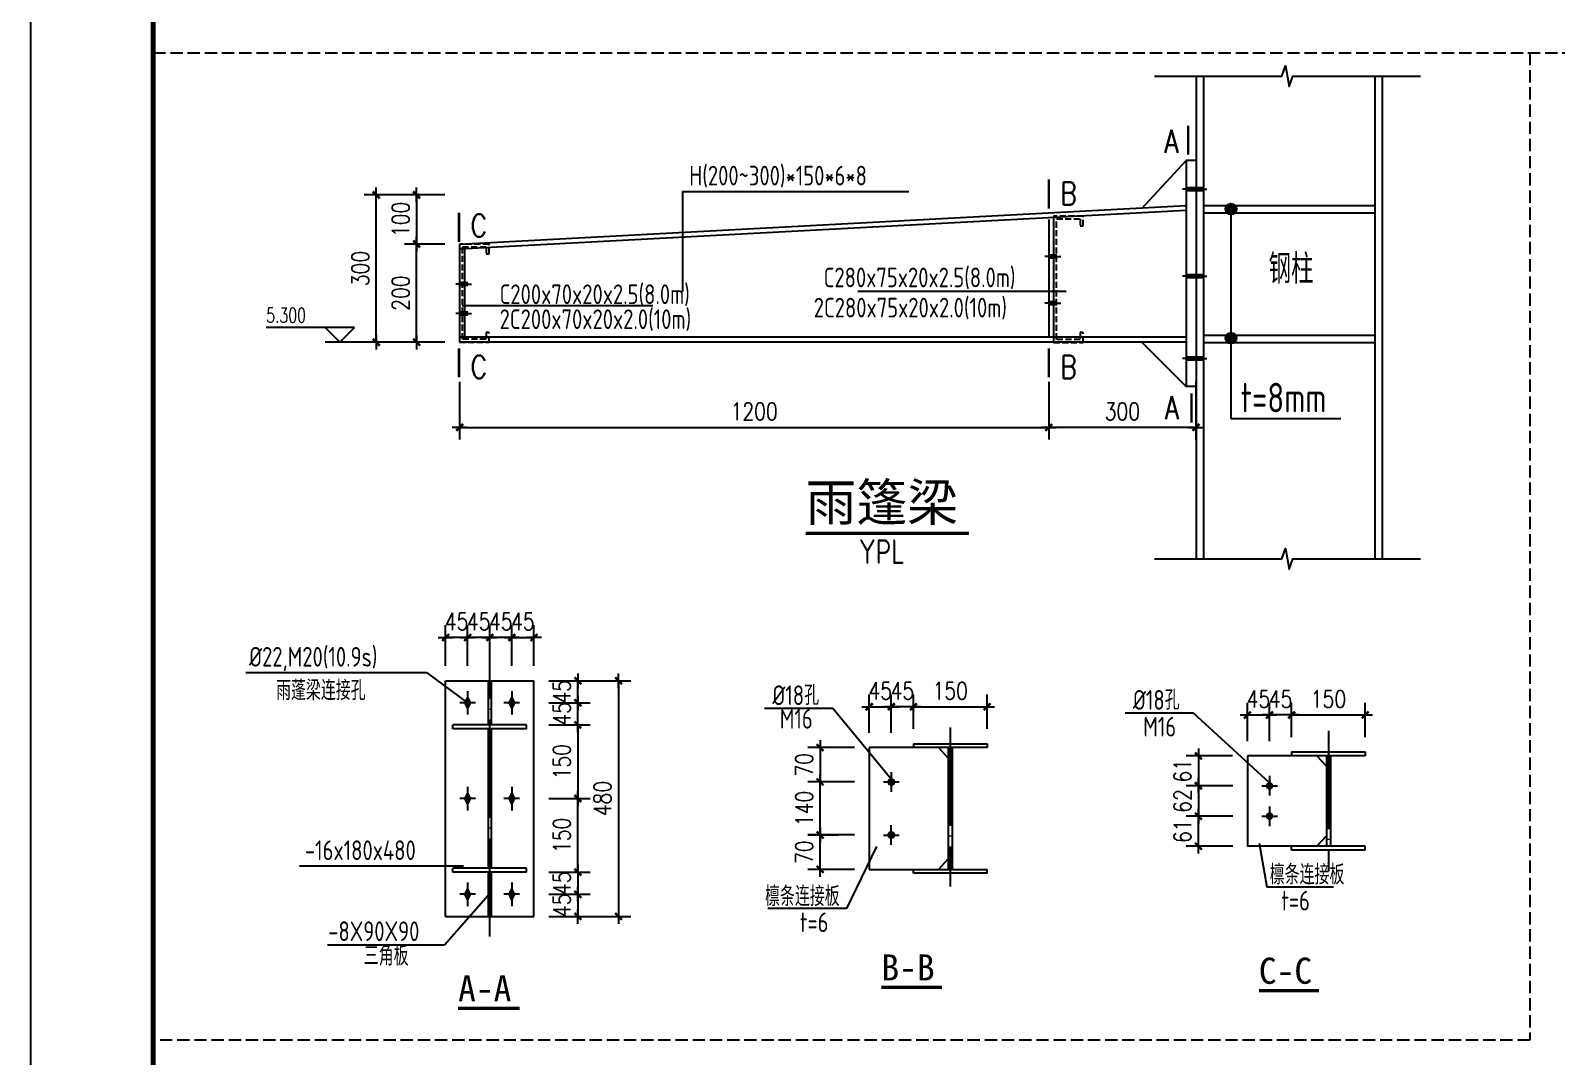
# Model space of a CAD drawing. Extents: x 69728788 to 150676229, y 15322671 to 43663798.
# Drawn here: x 75107584 to 75138666, y 20778425 to 20799322 of the extents above; entities that cross this region are included whole.
import ezdxf
from ezdxf.enums import TextEntityAlignment as Align

# ---------------------------------------------------------------- set-up
doc = ezdxf.new("R2010")
doc.units = 0
doc.header["$LTSCALE"] = 1000
doc.header["$MEASUREMENT"] = 0
doc.linetypes.add('DASH', pattern=[0.35, 0.25, -0.1])
doc.linetypes.add('DOTE', pattern=[2.42, 2, -0.2, 0.02, -0.2])
doc.layers.get('0').update_dxf_attribs({"linetype": 'CONTINUOUS'})
doc.layers.get('DEFPOINTS').update_dxf_attribs({"linetype": 'CONTINUOUS'})
for name, color, linetype in [('AXIS', 3, 'CONTINUOUS'), ('DIM_ELEV', 3, 'CONTINUOUS'), ('DIM_SYMB', 3, 'CONTINUOUS'), ('DOTE', 251, 'DOTE'), ('PUB_DIM', 3, 'CONTINUOUS'), ('PUB_TEXT', 7, 'CONTINUOUS'), ('PUB_TITLE', 4, 'CONTINUOUS'), ('文字', 7, 'CONTINUOUS'), ('板', 4, 'CONTINUOUS'), ('柱', 2, 'CONTINUOUS'), ('梁__实线', 4, 'CONTINUOUS'), ('水平钢筋', 7, 'CONTINUOUS'), ('螺栓', 15, 'CONTINUOUS')]:
    doc.layers.add(name, color=color, linetype=linetype)
doc.styles.add('-黑体', font='simhei.ttf')
doc.styles.add('_HZDX', font='atssdeng.shx', dxfattribs={"width": 0.8, "bigfont": 'atssdchn.shx'})
doc.styles.add('_TCH_DIM', font='SIMPLEX', dxfattribs={"bigfont": 'GBCBIG'})
doc.styles.add('DIM_FONT', font='SIMPLEX.shx', dxfattribs={"width": 0.8})
doc.styles.add('TSSD_Rein', font='atssdeng.shx', dxfattribs={"width": 0.7, "bigfont": 'atssdchn.shx'})
doc.dimstyles.new('DIMN0.1', dxfattribs={"dimtxt": 350, "dimasz": 1, "dimexe": 250, "dimexo": 300, "dimgap": 150, "dimtad": 1, "dimdec": 0, "dimlfac": 0.1, "dimzin": 0, "dimdsep": 46, "dimtxsty": 'DIM_FONT', "dimblk": '_DIMX', "dimcen": 0.09, "dimclrt": 7, "dimadec": 0, "dimazin": 0, "dimtfac": 1, "dimtdec": 0, "dimtix": 1, "dimtmove": 2, "dimatfit": 3, "dimldrblk": '_DIMX', "dimfxl": 1, "dimtolj": 1, "dimtzin": 0, "dimarcsym": 0})

# ---------------------------------------------------------------- blocks, each defined once
blk = doc.blocks.new('_DIMX')
blk.add_line((-150, 0), (150, 0))
at = {"const_width": 50}
blk.add_lwpolyline([(-70, -70), (70, 70)], dxfattribs=at)
blk = doc.blocks.new('*D93')
at = {"layer": 'AXIS', "color": 0, "lineweight": -2}
for p, q in [((73499289, 20823615), (73498464, 20823615)), ((73498714, 20823614), (73498714, 20822616)), ((73499289, 20822615), (73498464, 20822615))]:
    blk.add_line(p, q, dxfattribs=at)
at = {"layer": 'DEFPOINTS', "color": 0}
for p in [(73499589, 20823615), (73498714, 20822615), (73499589, 20822615)]:
    blk.add_point(p, dxfattribs=at)
at = {"layer": 'AXIS', "color": 0, "lineweight": -2}
for p, rotation in [((73498714, 20823615), 90), ((73498714, 20822615), 270)]:
    blk.add_blockref('_DIMX', p, dxfattribs=dict(at, rotation=rotation))
at = {"layer": 'AXIS', "color": 7, "insert": (73498389, 20823115), "char_height": 350, "attachment_point": 5, "rotation": 90, "style": 'DIM_FONT'}
blk.add_mtext('\\A1;100', dxfattribs=at)
blk = doc.blocks.new('*D96')
at = {"layer": 'AXIS', "color": 0, "lineweight": -2}
for p, q in [((73511589, 20819810), (73511589, 20818630)), ((73514589, 20819810), (73514589, 20818630)), ((73514588, 20818880), (73511590, 20818880))]:
    blk.add_line(p, q, dxfattribs=at)
at = {"layer": 'DEFPOINTS', "color": 0}
for p in [(73511589, 20820110), (73514589, 20820110), (73511589, 20818880)]:
    blk.add_point(p, dxfattribs=at)
at = {"layer": 'AXIS', "color": 0, "lineweight": -2, "rotation": 180}
blk.add_blockref('_DIMX', (73511589, 20818880), dxfattribs=at)
at = {"layer": 'AXIS', "color": 0, "lineweight": -2}
blk.add_blockref('_DIMX', (73514589, 20818880), dxfattribs=at)
at = {"layer": 'AXIS', "color": 7, "insert": (73513089, 20819205), "char_height": 350, "attachment_point": 5, "style": 'DIM_FONT'}
blk.add_mtext('\\A1;300', dxfattribs=at)
blk = doc.blocks.new('高强螺栓')
at = {"layer": '螺栓'}
for p, q in [((16, 0), (-16, 0)), ((0, 24), (0, -24))]:
    blk.add_line(p, q, dxfattribs=at)
blk.add_solid([(-8, 0), (0, 16), (0, -16), (8, 0)], dxfattribs=at)
blk = doc.blocks.new('*D97')
at = {"layer": 'AXIS', "color": 0, "lineweight": -2}
for p, q in [((73501405, 20813270), (73502248, 20813270)), ((73501998, 20813271), (73501998, 20813272)), ((73501998, 20812820), (73501998, 20813270)), ((73501405, 20812820), (73502248, 20812820)), ((73501998, 20812819), (73501998, 20812818))]:
    blk.add_line(p, q, dxfattribs=at)
at = {"layer": 'DEFPOINTS', "color": 0}
for p in [(73501105, 20813270), (73501998, 20813270), (73501105, 20812820)]:
    blk.add_point(p, dxfattribs=at)
at = {"layer": 'AXIS', "color": 0, "lineweight": -2}
for p, rotation in [((73501998, 20813270), 270), ((73501998, 20812820), 90)]:
    blk.add_blockref('_DIMX', p, dxfattribs=dict(at, rotation=rotation))
at = {"layer": 'AXIS', "color": 7, "insert": (73501673, 20813045), "char_height": 350, "attachment_point": 5, "rotation": 90, "style": 'DIM_FONT'}
blk.add_mtext('\\A1;45', dxfattribs=at)
blk = doc.blocks.new('*D98')
at = {"layer": 'AXIS', "color": 0, "lineweight": -2}
for p, q in [((73501405, 20812820), (73502248, 20812820)), ((73501998, 20812819), (73501998, 20811321)), ((73501405, 20811320), (73502248, 20811320))]:
    blk.add_line(p, q, dxfattribs=at)
at = {"layer": 'DEFPOINTS', "color": 0}
for p in [(73501105, 20812820), (73501105, 20811320), (73501998, 20811320)]:
    blk.add_point(p, dxfattribs=at)
at = {"layer": 'AXIS', "color": 0, "lineweight": -2}
for p, rotation in [((73501998, 20812820), 90), ((73501998, 20811320), 270)]:
    blk.add_blockref('_DIMX', p, dxfattribs=dict(at, rotation=rotation))
at = {"layer": 'AXIS', "color": 7, "insert": (73501673, 20812070), "char_height": 350, "attachment_point": 5, "rotation": 90, "style": 'DIM_FONT'}
blk.add_mtext('\\A1;150', dxfattribs=at)
blk = doc.blocks.new('*D99')
at = {"layer": 'AXIS', "color": 0, "lineweight": -2}
for p, q in [((73501405, 20809820), (73502248, 20809820)), ((73501998, 20809821), (73501998, 20809822)), ((73501998, 20809820), (73501998, 20809370)), ((73501405, 20809370), (73502248, 20809370)), ((73501998, 20809369), (73501998, 20809368))]:
    blk.add_line(p, q, dxfattribs=at)
at = {"layer": 'DEFPOINTS', "color": 0}
for p in [(73501105, 20809820), (73501105, 20809370), (73501998, 20809370)]:
    blk.add_point(p, dxfattribs=at)
at = {"layer": 'AXIS', "color": 0, "lineweight": -2}
for p, rotation in [((73501998, 20809820), 270), ((73501998, 20809370), 90)]:
    blk.add_blockref('_DIMX', p, dxfattribs=dict(at, rotation=rotation))
at = {"layer": 'AXIS', "color": 7, "insert": (73501673, 20809595), "char_height": 350, "attachment_point": 5, "rotation": 90, "style": 'DIM_FONT'}
blk.add_mtext('\\A1;45', dxfattribs=at)
blk = doc.blocks.new('*D100')
at = {"layer": 'AXIS', "color": 0, "lineweight": -2}
for p, q in [((73500205, 20814020), (73500205, 20814851)), ((73500653, 20814020), (73500653, 20814851)), ((73500204, 20814601), (73500203, 20814601)), ((73500653, 20814601), (73500205, 20814601)), ((73500654, 20814601), (73500655, 20814601))]:
    blk.add_line(p, q, dxfattribs=at)
at = {"layer": 'DEFPOINTS', "color": 0}
for p in [(73500205, 20814601), (73500205, 20813720), (73500653, 20813720)]:
    blk.add_point(p, dxfattribs=at)
at = {"layer": 'AXIS', "color": 0, "lineweight": -2}
blk.add_blockref('_DIMX', (73500205, 20814601), dxfattribs=at)
at = {"layer": 'AXIS', "color": 0, "lineweight": -2, "rotation": 180}
blk.add_blockref('_DIMX', (73500653, 20814601), dxfattribs=at)
at = {"layer": 'AXIS', "color": 7, "insert": (73500429, 20814926), "char_height": 350, "attachment_point": 5, "style": 'DIM_FONT'}
blk.add_mtext('\\A1;45', dxfattribs=at)
blk = doc.blocks.new('*D101')
at = {"layer": 'AXIS', "color": 0, "lineweight": -2}
for p, q in [((73499753, 20814020), (73499753, 20814851)), ((73500205, 20814020), (73500205, 20814851)), ((73499752, 20814601), (73499751, 20814601)), ((73500205, 20814601), (73499753, 20814601)), ((73500206, 20814601), (73500207, 20814601))]:
    blk.add_line(p, q, dxfattribs=at)
at = {"layer": 'DEFPOINTS', "color": 0}
for p in [(73499753, 20814601), (73499753, 20813720), (73500205, 20813720)]:
    blk.add_point(p, dxfattribs=at)
at = {"layer": 'AXIS', "color": 0, "lineweight": -2}
blk.add_blockref('_DIMX', (73499753, 20814601), dxfattribs=at)
at = {"layer": 'AXIS', "color": 0, "lineweight": -2, "rotation": 180}
blk.add_blockref('_DIMX', (73500205, 20814601), dxfattribs=at)
at = {"layer": 'AXIS', "color": 7, "insert": (73499979, 20814926), "char_height": 350, "attachment_point": 5, "style": 'DIM_FONT'}
blk.add_mtext('\\A1;45', dxfattribs=at)
blk = doc.blocks.new('*D102')
at = {"layer": 'AXIS', "color": 0, "lineweight": -2}
for p, q in [((73501655, 20809370), (73502248, 20809370)), ((73501998, 20809371), (73501998, 20809372)), ((73501998, 20809370), (73501998, 20808920)), ((73501405, 20808920), (73502248, 20808920)), ((73501998, 20808919), (73501998, 20808918))]:
    blk.add_line(p, q, dxfattribs=at)
at = {"layer": 'DEFPOINTS', "color": 0}
for p in [(73501355, 20809370), (73501105, 20808920), (73501998, 20808920)]:
    blk.add_point(p, dxfattribs=at)
at = {"layer": 'AXIS', "color": 0, "lineweight": -2}
for p, rotation in [((73501998, 20809370), 270), ((73501998, 20808920), 90)]:
    blk.add_blockref('_DIMX', p, dxfattribs=dict(at, rotation=rotation))
at = {"layer": 'AXIS', "color": 7, "insert": (73501673, 20809145), "char_height": 350, "attachment_point": 5, "rotation": 90, "style": 'DIM_FONT'}
blk.add_mtext('\\A1;45', dxfattribs=at)
blk = doc.blocks.new('*D103')
at = {"layer": 'AXIS', "color": 0, "lineweight": -2}
for p, q in [((73501405, 20813720), (73502248, 20813720)), ((73501998, 20813721), (73501998, 20813722)), ((73501998, 20813270), (73501998, 20813720)), ((73501655, 20813270), (73502248, 20813270)), ((73501998, 20813269), (73501998, 20813268))]:
    blk.add_line(p, q, dxfattribs=at)
at = {"layer": 'DEFPOINTS', "color": 0}
for p in [(73501105, 20813720), (73501998, 20813720), (73501355, 20813270)]:
    blk.add_point(p, dxfattribs=at)
at = {"layer": 'AXIS', "color": 0, "lineweight": -2}
for p, rotation in [((73501998, 20813720), 270), ((73501998, 20813270), 90)]:
    blk.add_blockref('_DIMX', p, dxfattribs=dict(at, rotation=rotation))
at = {"layer": 'AXIS', "color": 7, "insert": (73501673, 20813495), "char_height": 350, "attachment_point": 5, "rotation": 90, "style": 'DIM_FONT'}
blk.add_mtext('\\A1;45', dxfattribs=at)
blk = doc.blocks.new('*D104')
at = {"layer": 'AXIS', "color": 0, "lineweight": -2}
for p, q in [((73499305, 20814020), (73499305, 20814851)), ((73499753, 20814020), (73499753, 20814851)), ((73499304, 20814601), (73499303, 20814601)), ((73499753, 20814601), (73499305, 20814601)), ((73499754, 20814601), (73499755, 20814601))]:
    blk.add_line(p, q, dxfattribs=at)
at = {"layer": 'DEFPOINTS', "color": 0}
for p in [(73499305, 20814601), (73499305, 20813720), (73499753, 20813720)]:
    blk.add_point(p, dxfattribs=at)
at = {"layer": 'AXIS', "color": 0, "lineweight": -2}
blk.add_blockref('_DIMX', (73499305, 20814601), dxfattribs=at)
at = {"layer": 'AXIS', "color": 0, "lineweight": -2, "rotation": 180}
blk.add_blockref('_DIMX', (73499753, 20814601), dxfattribs=at)
at = {"layer": 'AXIS', "color": 7, "insert": (73499529, 20814926), "char_height": 350, "attachment_point": 5, "style": 'DIM_FONT'}
blk.add_mtext('\\A1;45', dxfattribs=at)
blk = doc.blocks.new('*D105')
at = {"layer": 'AXIS', "color": 0, "lineweight": -2}
for p, q in [((73500653, 20814020), (73500653, 20814851)), ((73501105, 20814020), (73501105, 20814851)), ((73500652, 20814601), (73500651, 20814601)), ((73500653, 20814601), (73501105, 20814601)), ((73501106, 20814601), (73501107, 20814601))]:
    blk.add_line(p, q, dxfattribs=at)
at = {"layer": 'DEFPOINTS', "color": 0}
for p in [(73501105, 20814601), (73500653, 20813720), (73501105, 20813720)]:
    blk.add_point(p, dxfattribs=at)
at = {"layer": 'AXIS', "color": 0, "lineweight": -2}
blk.add_blockref('_DIMX', (73500653, 20814601), dxfattribs=at)
at = {"layer": 'AXIS', "color": 0, "lineweight": -2, "rotation": 180}
blk.add_blockref('_DIMX', (73501105, 20814601), dxfattribs=at)
at = {"layer": 'AXIS', "color": 7, "insert": (73500879, 20814926), "char_height": 350, "attachment_point": 5, "style": 'DIM_FONT'}
blk.add_mtext('\\A1;45', dxfattribs=at)
blk = doc.blocks.new('*D106')
at = {"layer": 'AXIS', "color": 0, "lineweight": -2}
for p, q in [((73501551, 20813720), (73503076, 20813720)), ((73502826, 20813719), (73502826, 20808921)), ((73501551, 20808920), (73503076, 20808920))]:
    blk.add_line(p, q, dxfattribs=at)
at = {"layer": 'DEFPOINTS', "color": 0}
for p in [(73501251, 20813720), (73501251, 20808920), (73502826, 20808920)]:
    blk.add_point(p, dxfattribs=at)
at = {"layer": 'AXIS', "color": 0, "lineweight": -2}
for p, rotation in [((73502826, 20813720), 90), ((73502826, 20808920), 270)]:
    blk.add_blockref('_DIMX', p, dxfattribs=dict(at, rotation=rotation))
at = {"layer": 'AXIS', "color": 7, "insert": (73502501, 20811320), "char_height": 350, "attachment_point": 5, "rotation": 90, "style": 'DIM_FONT'}
blk.add_mtext('\\A1;480', dxfattribs=at)
blk = doc.blocks.new('*D107')
at = {"layer": 'AXIS', "color": 0, "lineweight": -2}
for p, q in [((73501405, 20811320), (73502248, 20811320)), ((73501998, 20809821), (73501998, 20811319)), ((73501405, 20809820), (73502248, 20809820))]:
    blk.add_line(p, q, dxfattribs=at)
at = {"layer": 'DEFPOINTS', "color": 0}
for p in [(73501105, 20811320), (73501998, 20811320), (73501105, 20809820)]:
    blk.add_point(p, dxfattribs=at)
at = {"layer": 'AXIS', "color": 0, "lineweight": -2}
for p, rotation in [((73501998, 20811320), 90), ((73501998, 20809820), 270)]:
    blk.add_blockref('_DIMX', p, dxfattribs=dict(at, rotation=rotation))
at = {"layer": 'AXIS', "color": 7, "insert": (73501673, 20810570), "char_height": 350, "attachment_point": 5, "rotation": 90, "style": 'DIM_FONT'}
blk.add_mtext('\\A1;150', dxfattribs=at)
blk = doc.blocks.new('孔')
at = {"layer": '螺栓'}
h = blk.add_hatch(color=256, dxfattribs=at)
h.paths.add_polyline_path([(0, -6, 0.414214), (6, 0), (0, 0)])
h.paths.add_polyline_path([(0, 0), (-6, 0, 0.414214), (0, -6)])
h.paths.add_polyline_path([(0, 0), (0, 6, 0.414214), (-6, 0)])
h.paths.add_polyline_path([(0, 0), (6, 0, 0.414214), (0, 6)])
for p, q in [((16, 0), (-16, 0)), ((0, 20), (0, -20))]:
    blk.add_line(p, q, dxfattribs=at)
blk.add_circle((0, 0), 6, dxfattribs=at)
blk = doc.blocks.new('*D109')
at = {"layer": 'AXIS', "color": 0, "lineweight": -2}
for p, q in [((73516087, 20812490), (73516087, 20813272)), ((73516537, 20812570), (73516537, 20813272)), ((73516086, 20813022), (73516085, 20813022)), ((73516537, 20813022), (73516087, 20813022)), ((73516538, 20813022), (73516539, 20813022))]:
    blk.add_line(p, q, dxfattribs=at)
at = {"layer": 'DEFPOINTS', "color": 0}
for p in [(73516087, 20813022), (73516087, 20812190), (73516537, 20812270)]:
    blk.add_point(p, dxfattribs=at)
at = {"layer": 'AXIS', "color": 0, "lineweight": -2}
blk.add_blockref('_DIMX', (73516087, 20813022), dxfattribs=at)
at = {"layer": 'AXIS', "color": 0, "lineweight": -2, "rotation": 180}
blk.add_blockref('_DIMX', (73516537, 20813022), dxfattribs=at)
at = {"layer": 'AXIS', "color": 7, "insert": (73516312, 20813347), "char_height": 350, "attachment_point": 5, "style": 'DIM_FONT'}
blk.add_mtext('\\A1;45', dxfattribs=at)
blk = doc.blocks.new('*D110')
at = {"layer": 'AXIS', "color": 0, "lineweight": -2}
for p, q in [((73515335, 20812190), (73514388, 20812190)), ((73514638, 20812191), (73514638, 20812192)), ((73514638, 20812190), (73514638, 20811580)), ((73515337, 20811580), (73514388, 20811580)), ((73514638, 20811579), (73514638, 20811578))]:
    blk.add_line(p, q, dxfattribs=at)
at = {"layer": 'DEFPOINTS', "color": 0}
for p in [(73515635, 20812190), (73514638, 20811580), (73515637, 20811580)]:
    blk.add_point(p, dxfattribs=at)
at = {"layer": 'AXIS', "color": 0, "lineweight": -2}
for p, rotation in [((73514638, 20812190), 270), ((73514638, 20811580), 90)]:
    blk.add_blockref('_DIMX', p, dxfattribs=dict(at, rotation=rotation))
at = {"layer": 'AXIS', "color": 7, "insert": (73514313, 20811885), "char_height": 350, "attachment_point": 5, "rotation": 90, "style": 'DIM_FONT'}
blk.add_mtext('\\A1;61', dxfattribs=at)
blk = doc.blocks.new('*D111')
at = {"layer": 'AXIS', "color": 0, "lineweight": -2}
for p, q in [((73515337, 20811580), (73514388, 20811580)), ((73514638, 20811581), (73514638, 20811582)), ((73514638, 20811580), (73514638, 20810960)), ((73515337, 20810960), (73514388, 20810960)), ((73514638, 20810959), (73514638, 20810958))]:
    blk.add_line(p, q, dxfattribs=at)
at = {"layer": 'DEFPOINTS', "color": 0}
for p in [(73515637, 20811580), (73514638, 20810960), (73515637, 20810960)]:
    blk.add_point(p, dxfattribs=at)
at = {"layer": 'AXIS', "color": 0, "lineweight": -2}
for p, rotation in [((73514638, 20811580), 270), ((73514638, 20810960), 90)]:
    blk.add_blockref('_DIMX', p, dxfattribs=dict(at, rotation=rotation))
at = {"layer": 'AXIS', "color": 7, "insert": (73514313, 20811270), "char_height": 350, "attachment_point": 5, "rotation": 90, "style": 'DIM_FONT'}
blk.add_mtext('\\A1;62', dxfattribs=at)
blk = doc.blocks.new('*D112')
at = {"layer": 'AXIS', "color": 0, "lineweight": -2}
for p, q in [((73515337, 20810960), (73514388, 20810960)), ((73514638, 20810961), (73514638, 20810962)), ((73514638, 20810350), (73514638, 20810960)), ((73515337, 20810350), (73514388, 20810350)), ((73514638, 20810349), (73514638, 20810348))]:
    blk.add_line(p, q, dxfattribs=at)
at = {"layer": 'DEFPOINTS', "color": 0}
for p in [(73514638, 20810960), (73515637, 20810960), (73515637, 20810350)]:
    blk.add_point(p, dxfattribs=at)
at = {"layer": 'AXIS', "color": 0, "lineweight": -2}
for p, rotation in [((73514638, 20810960), 270), ((73514638, 20810350), 90)]:
    blk.add_blockref('_DIMX', p, dxfattribs=dict(at, rotation=rotation))
at = {"layer": 'AXIS', "color": 7, "insert": (73514313, 20810655), "char_height": 350, "attachment_point": 5, "rotation": 90, "style": 'DIM_FONT'}
blk.add_mtext('\\A1;61', dxfattribs=at)
blk = doc.blocks.new('*D113')
at = {"layer": 'AXIS', "color": 0, "lineweight": -2}
for p, q in [((73515637, 20812490), (73515637, 20813272)), ((73516087, 20812490), (73516087, 20813272)), ((73515636, 20813022), (73515635, 20813022)), ((73515637, 20813022), (73516087, 20813022)), ((73516088, 20813022), (73516089, 20813022))]:
    blk.add_line(p, q, dxfattribs=at)
at = {"layer": 'DEFPOINTS', "color": 0}
for p in [(73516087, 20813022), (73515637, 20812190), (73516087, 20812190)]:
    blk.add_point(p, dxfattribs=at)
at = {"layer": 'AXIS', "color": 0, "lineweight": -2}
blk.add_blockref('_DIMX', (73515637, 20813022), dxfattribs=at)
at = {"layer": 'AXIS', "color": 0, "lineweight": -2, "rotation": 180}
blk.add_blockref('_DIMX', (73516087, 20813022), dxfattribs=at)
at = {"layer": 'AXIS', "color": 7, "insert": (73515862, 20813347), "char_height": 350, "attachment_point": 5, "style": 'DIM_FONT'}
blk.add_mtext('\\A1;45', dxfattribs=at)
blk = doc.blocks.new('*D115')
at = {"layer": 'AXIS', "color": 0, "lineweight": -2}
for p, q in [((73508383, 20812658), (73508383, 20813440)), ((73508833, 20812738), (73508833, 20813440)), ((73508382, 20813190), (73508381, 20813190)), ((73508833, 20813190), (73508383, 20813190)), ((73508834, 20813190), (73508835, 20813190))]:
    blk.add_line(p, q, dxfattribs=at)
at = {"layer": 'DEFPOINTS', "color": 0}
for p in [(73508383, 20813190), (73508383, 20812358), (73508833, 20812438)]:
    blk.add_point(p, dxfattribs=at)
at = {"layer": 'AXIS', "color": 0, "lineweight": -2}
blk.add_blockref('_DIMX', (73508383, 20813190), dxfattribs=at)
at = {"layer": 'AXIS', "color": 0, "lineweight": -2, "rotation": 180}
blk.add_blockref('_DIMX', (73508833, 20813190), dxfattribs=at)
at = {"layer": 'AXIS', "color": 7, "insert": (73508608, 20813515), "char_height": 350, "attachment_point": 5, "style": 'DIM_FONT'}
blk.add_mtext('\\A1;45', dxfattribs=at)
blk = doc.blocks.new('*D116')
at = {"layer": 'AXIS', "color": 0, "lineweight": -2}
for p, q in [((73507631, 20812358), (73506683, 20812358)), ((73506933, 20812359), (73506933, 20812360)), ((73506933, 20812358), (73506933, 20811658)), ((73507633, 20811658), (73506683, 20811658)), ((73506933, 20811657), (73506933, 20811656))]:
    blk.add_line(p, q, dxfattribs=at)
at = {"layer": 'DEFPOINTS', "color": 0}
for p in [(73507931, 20812358), (73506933, 20811658), (73507933, 20811658)]:
    blk.add_point(p, dxfattribs=at)
at = {"layer": 'AXIS', "color": 0, "lineweight": -2}
for p, rotation in [((73506933, 20812358), 270), ((73506933, 20811658), 90)]:
    blk.add_blockref('_DIMX', p, dxfattribs=dict(at, rotation=rotation))
at = {"layer": 'AXIS', "color": 7, "insert": (73506608, 20812008), "char_height": 350, "attachment_point": 5, "rotation": 90, "style": 'DIM_FONT'}
blk.add_mtext('\\A1;70', dxfattribs=at)
blk = doc.blocks.new('*D117')
at = {"layer": 'AXIS', "color": 0, "lineweight": -2}
for p, q in [((73507933, 20812658), (73507933, 20813440)), ((73508383, 20812658), (73508383, 20813440)), ((73507932, 20813190), (73507931, 20813190)), ((73507933, 20813190), (73508383, 20813190)), ((73508384, 20813190), (73508385, 20813190))]:
    blk.add_line(p, q, dxfattribs=at)
at = {"layer": 'DEFPOINTS', "color": 0}
for p in [(73508383, 20813190), (73507933, 20812358), (73508383, 20812358)]:
    blk.add_point(p, dxfattribs=at)
at = {"layer": 'AXIS', "color": 0, "lineweight": -2}
blk.add_blockref('_DIMX', (73507933, 20813190), dxfattribs=at)
at = {"layer": 'AXIS', "color": 0, "lineweight": -2, "rotation": 180}
blk.add_blockref('_DIMX', (73508383, 20813190), dxfattribs=at)
at = {"layer": 'AXIS', "color": 7, "insert": (73508158, 20813515), "char_height": 350, "attachment_point": 5, "style": 'DIM_FONT'}
blk.add_mtext('\\A1;45', dxfattribs=at)
blk = doc.blocks.new('*D118')
at = {"layer": 'AXIS', "color": 0, "lineweight": -2}
for p, q in [((73507633, 20810578), (73506683, 20810578)), ((73506933, 20810579), (73506933, 20810580)), ((73506933, 20809878), (73506933, 20810578)), ((73507631, 20809878), (73506683, 20809878)), ((73506933, 20809877), (73506933, 20809876))]:
    blk.add_line(p, q, dxfattribs=at)
at = {"layer": 'DEFPOINTS', "color": 0}
for p in [(73506933, 20810578), (73507933, 20810578), (73507931, 20809878)]:
    blk.add_point(p, dxfattribs=at)
at = {"layer": 'AXIS', "color": 0, "lineweight": -2}
for p, rotation in [((73506933, 20810578), 270), ((73506933, 20809878), 90)]:
    blk.add_blockref('_DIMX', p, dxfattribs=dict(at, rotation=rotation))
at = {"layer": 'AXIS', "color": 7, "insert": (73506608, 20810228), "char_height": 350, "attachment_point": 5, "rotation": 90, "style": 'DIM_FONT'}
blk.add_mtext('\\A1;70', dxfattribs=at)
blk = doc.blocks.new('YP')
h = blk.add_hatch(color=256)
edge = h.paths.add_edge_path()
edge.add_arc((73515302, 20823327.4), 111.2, 0, 360)
h = blk.add_hatch(color=256)
edge = h.paths.add_edge_path()
edge.add_arc((73515302, 20820696.7), 111.2, 0, 360)
for p, q in [((73514589.2, 20826018.2), (73514589.2, 20816201.9)), ((73514739.2, 20826018.2), (73514739.2, 20816201.9)), ((73518232, 20826018.2), (73518232, 20816201.9)), ((73518382, 20826018.2), (73518382, 20816201.9)), ((73513489.2, 20823341.6), (73514389.2, 20824314.9)), ((73514389.2, 20824314.9), (73514389.2, 20819714.9)), ((73514589.2, 20824314.9), (73514389.2, 20824314.9)), ((73499589.2, 20822614.9), (73514389.2, 20823401.6)), ((73514739.2, 20823401.6), (73518232, 20823401.6)), ((73515302, 20823401.6), (73515302, 20819062.1)), ((73499589.2, 20822514.7), (73514389.2, 20823301.4)), ((73511589.2, 20823114.7), (73511589.2, 20820714.9)), ((73511689.2, 20823121.4), (73511689.2, 20820714.9)), ((73514739.2, 20823251.3), (73518232, 20823251.3)), ((73499589.2, 20822614.9), (73499589.2, 20820614.9)), ((73499689.2, 20822521.4), (73499689.2, 20820714.9)), ((73507702.5, 20821651.2), (73511945.8, 20821651.2)), ((73499639.9, 20821361.7), (73503525.3, 20821361.7)), ((73514389.2, 20820714.9), (73499589.2, 20820714.9)), ((73514389.2, 20820614.9), (73499589.2, 20820614.9)), ((73513489.2, 20820614.9), (73514389.2, 20819714.9)), ((73514739.2, 20820759.5), (73518232, 20820759.5)), ((73514739.2, 20820609.3), (73518232, 20820609.3)), ((73514589.2, 20819714.9), (73514389.2, 20819714.9)), ((73515302, 20819062.1), (73517537.7, 20819062.1)), ((73507192.1, 20813151.9), (73505800.6, 20813151.9)), ((73508382.6, 20811717.6), (73507192.1, 20813151.9)), ((73514535.9, 20813057.1), (73513144.4, 20813057.1)), ((73516087, 20811640.2), (73514535.9, 20813057.1))]:
    blk.add_line(p, q)
at = {"lineweight": -3}
for p, q in [((73514398.2, 20823733.7), (73514312.7, 20823733.7)), ((73514726.6, 20823733.7), (73514812.1, 20823733.7)), ((73511595.7, 20822359.4), (73511510.2, 20822359.4)), ((73511749, 20822359.4), (73511834.5, 20822359.4)), ((73499595.7, 20821799.7), (73499510.2, 20821799.7)), ((73499749, 20821799.7), (73499834.5, 20821799.7)), ((73514398.2, 20821960.3), (73514312.7, 20821960.3)), ((73514726.6, 20821960.3), (73514812.1, 20821960.3)), ((73499595.7, 20821199.4), (73499510.2, 20821199.4)), ((73499749, 20821199.4), (73499834.5, 20821199.4)), ((73511595.7, 20821410.9), (73511510.2, 20821410.9)), ((73511749, 20821410.9), (73511834.5, 20821410.9)), ((73514398.2, 20820281.9), (73514312.7, 20820281.9)), ((73514726.6, 20820281.9), (73514812.1, 20820281.9))]:
    blk.add_line(p, q, dxfattribs=at)
at = {"linetype": 'DASH', "ltscale": 0.5}
for p, q in [((73512289.2, 20823185.1), (73511689.2, 20823185.1)), ((73511689.2, 20823185.1), (73511689.2, 20820612.1)), ((73511749.2, 20820672.1), (73511749.2, 20823125.1)), ((73511749.2, 20823125.1), (73512229.2, 20823125.1)), ((73512229.2, 20823125.1), (73512229.2, 20822985.1)), ((73512289.2, 20822985.1), (73512289.2, 20823185.1)), ((73512229.2, 20822985.1), (73512289.2, 20822985.1)), ((73500189.2, 20822614.9), (73499589.2, 20822614.9)), ((73499589.2, 20822614.9), (73499589.2, 20820614.9)), ((73499649.2, 20820674.9), (73499649.2, 20822554.9)), ((73499649.2, 20822554.9), (73500129.2, 20822554.9)), ((73500129.2, 20822554.9), (73500129.2, 20822414.9)), ((73500189.2, 20822414.9), (73500189.2, 20822614.9)), ((73500129.2, 20822414.9), (73500189.2, 20822414.9)), ((73499589.2, 20820614.9), (73500189.2, 20820614.9)), ((73500129.2, 20820674.9), (73499649.2, 20820674.9)), ((73500189.2, 20820814.9), (73500129.2, 20820814.9)), ((73500129.2, 20820814.9), (73500129.2, 20820674.9)), ((73500189.2, 20820614.9), (73500189.2, 20820814.9)), ((73511689.2, 20820612.1), (73512289.2, 20820612.1)), ((73512229.2, 20820672.1), (73511749.2, 20820672.1)), ((73512289.2, 20820812.1), (73512229.2, 20820812.1)), ((73512229.2, 20820812.1), (73512229.2, 20820672.1)), ((73512289.2, 20820612.1), (73512289.2, 20820812.1))]:
    blk.add_line(p, q, dxfattribs=at)
at = {"lineweight": -3, "const_width": 100}
for points in [[(73514736.6, 20823733.7), (73514388.2, 20823733.7)], [(73511759, 20822359.4), (73511585.7, 20822359.4)], [(73499759, 20821799.7), (73499585.7, 20821799.7)], [(73514736.6, 20821960.3), (73514388.2, 20821960.3)], [(73499759, 20821199.4), (73499585.7, 20821199.4)], [(73511759, 20821410.9), (73511585.7, 20821410.9)], [(73514736.6, 20820281.9), (73514388.2, 20820281.9)]]:
    blk.add_lwpolyline(points, dxfattribs=at)
for centre in [(73515302, 20823327.4), (73515302, 20820696.7)]:
    blk.add_circle(centre, 111.2)
at = {"layer": 'AXIS'}
for q in [(73504130.4, 20821646.4, 200), (73508737.5, 20823682, 200)]:
    blk.add_line((73504130.4, 20823682, 200), q, dxfattribs=at)
at = {"layer": 'DIM_ELEV'}
for p, q in [((73497450, 20820914.9), (73495650, 20820914.9)), ((73497150, 20820614.9), (73496850, 20820914.9)), ((73497150, 20820614.9), (73497450, 20820914.9)), ((73497642.4, 20820614.9), (73496854, 20820614.9))]:
    blk.add_line(p, q, dxfattribs=at)
at = {"layer": 'DIM_SYMB'}
for points in [[(73513741.2, 20826034.3), (73516338.2, 20826034.3), (73516414.7, 20826244.3), (73516488.7, 20825824.3), (73516563.2, 20826034.3), (73519160.3, 20826034.3)], [(73513741.2, 20816201.9), (73516338.2, 20816201.9), (73516414.7, 20816411.9), (73516488.7, 20815991.9), (73516563.2, 20816201.9), (73519160.3, 20816201.9)]]:
    blk.add_lwpolyline(points, dxfattribs=at)
at = {"layer": 'DIM_SYMB', "const_width": 70}
for points in [[(73506635.6, 20816720.7), (73509966.4, 20816720.7)], [(73508181.4, 20807474.4), (73509417.2, 20807474.4)], [(73515869.1, 20807407.3), (73517093, 20807407.3)], [(73499559.5, 20807046.7), (73500813, 20807046.7)]]:
    blk.add_lwpolyline(points, dxfattribs=at)
at = {"layer": 'DOTE'}
for p, q in [((73500204.7, 20808509.1), (73500204.7, 20814567)), ((73509582.6, 20812765.4), (73509582.6, 20809526.6)), ((73517287, 20812699.6), (73517287, 20809842.2))]:
    blk.add_line(p, q, dxfattribs=at)
at = {"layer": 'PUB_DIM', "const_width": 50}
for points in [[(73514429.3, 20825028.7), (73514429.3, 20824435.3)], [(73511590.2, 20823929), (73511590.2, 20823335.7)], [(73499577.4, 20823252), (73499577.4, 20822658.7)], [(73499577.4, 20820490.3), (73499577.4, 20819896.9)], [(73511590.2, 20820490.3), (73511590.2, 20819896.9)], [(73514497.5, 20819572.4), (73514497.5, 20818979.1)]]:
    blk.add_lwpolyline(points, dxfattribs=at)
at = {"layer": '文字'}
for p, q in [((73508081.8, 20810341.9), (73507469.7, 20809080.1)), ((73515874.9, 20810409.2), (73516028.6, 20809520.6)), ((73516028.6, 20809520.6), (73517387.1, 20809520.6)), ((73507469.7, 20809080.1), (73505866.8, 20809080.1))]:
    blk.add_line(p, q, dxfattribs=at)
at = {"layer": '板', "lineweight": -3, "ltscale": 1.5}
for p, q in [((73510332.6, 20812357.6), (73507932.6, 20812357.6)), ((73507932.6, 20812357.6), (73507932.6, 20809877.7)), ((73508832.6, 20812437.7), (73510332.6, 20812437.7)), ((73508832.6, 20812437.7), (73508832.6, 20812357.6)), ((73509342.6, 20812357.6), (73509542.6, 20812145.6)), ((73509542.6, 20812357.6), (73509542.6, 20809877.7)), ((73509622.6, 20812357.6), (73509622.6, 20809877.7)), ((73510332.6, 20812437.7), (73510332.6, 20812357.6)), ((73518037, 20812190.2), (73515637, 20812190.2)), ((73515637, 20812190.2), (73515637, 20810350.3)), ((73516537, 20812270.3), (73518037, 20812270.3)), ((73516537, 20812270.3), (73516537, 20812190.2)), ((73517047, 20812190.2), (73517247, 20811978.2)), ((73517247, 20812190.2), (73517247, 20810350.3)), ((73517327, 20812190.2), (73517327, 20810350.3)), ((73518037, 20812270.3), (73518037, 20812190.2)), ((73518037, 20810350.3), (73515637, 20810350.3)), ((73516537, 20810270.3), (73516537, 20810350.3)), ((73517047, 20810350.3), (73517247, 20810562.3)), ((73518037, 20810270.3), (73518037, 20810350.3)), ((73509342.6, 20809877.7), (73509542.6, 20810089.7)), ((73518037, 20810270.3), (73516537, 20810270.3)), ((73507932.6, 20809877.7), (73510332.6, 20809877.7)), ((73508832.6, 20809797.7), (73508832.6, 20809877.7)), ((73510332.6, 20809797.7), (73508832.6, 20809797.7)), ((73510332.6, 20809797.7), (73510332.6, 20809877.7))]:
    blk.add_line(p, q, dxfattribs=at)
at = {"layer": '梁__实线'}
for p, q in [((73499304.7, 20808919.6), (73499304.7, 20813719.6)), ((73499304.7, 20813719.6), (73501104.7, 20813719.6)), ((73500172.9, 20813719.6), (73500172.9, 20812819.6)), ((73500232.9, 20813719.6), (73500232.9, 20812819.6)), ((73501104.7, 20808919.6), (73501104.7, 20813719.6)), ((73500954.7, 20812819.6), (73499454.7, 20812819.6)), ((73499454.7, 20812739.6), (73499454.7, 20812819.6)), ((73500954.7, 20812739.6), (73500954.7, 20812819.6)), ((73500954.7, 20812739.6), (73499454.7, 20812739.6)), ((73500172.9, 20812739.6), (73500172.9, 20809899.6)), ((73500232.9, 20812739.6), (73500232.9, 20809899.6)), ((73500954.7, 20809899.6), (73499454.7, 20809899.6)), ((73499454.7, 20809819.6), (73499454.7, 20809899.6)), ((73500954.7, 20809819.6), (73499454.7, 20809819.6)), ((73500172.9, 20809819.6), (73500172.9, 20808919.6)), ((73500232.9, 20809819.6), (73500232.9, 20808919.6)), ((73500954.7, 20809819.6), (73500954.7, 20809899.6)), ((73499304.7, 20808919.6), (73501104.7, 20808919.6))]:
    blk.add_line(p, q, dxfattribs=at)
at = {"layer": '水平钢筋'}
for p, q in [((73495238.7, 20813889.8), (73498913.2, 20813889.8)), ((73498913.2, 20813889.8), (73499752.9, 20813269.6)), ((73496330.9, 20809949.7), (73499671.7, 20809949.7)), ((73500172.9, 20809344.6), (73499281, 20808330.7)), ((73499281, 20808330.7), (73496901.1, 20808330.7))]:
    blk.add_line(p, q, dxfattribs=at)
at = {"layer": '柱', "lineweight": -3, "ltscale": 1.5, "xscale": 10, "yscale": 10, "zscale": 10}
for p in [(73499752.9, 20813269.6), (73500652.9, 20813269.6), (73499752.9, 20811319.6), (73500652.9, 20811319.6), (73499752.9, 20809369.6), (73500652.9, 20809369.6)]:
    blk.add_blockref('高强螺栓', p, dxfattribs=at)
at = {"layer": '螺栓', "lineweight": -3, "xscale": -10, "yscale": 10, "zscale": 10}
for p in [(73508382.6, 20811657.6), (73516087, 20811580.2), (73516087, 20810960.3)]:
    blk.add_blockref('孔', p, dxfattribs=at)
at = {"layer": '螺栓', "lineweight": -3, "xscale": 10, "yscale": 10, "zscale": 10, "rotation": 180}
blk.add_blockref('孔', (73508382.6, 20810577.8), dxfattribs=at)
at = {"layer": 'AXIS', "linetype": 'ByBlock', "style": 'TSSD_Rein', "width": 0.8}
for s, p in [('H(200~300)*150*6*8', (73504268.5, 20823808.4, 702)), ('C280x75x20x2.5(8.0m)', (73507004.4, 20821734.4, 702)), ('C200x70x20x2.5(8.0m)', (73500404.4, 20821392.2, 702)), ('2C280x75x20x2.0(10m)', (73506802.4, 20821119.8, 702)), ('2C200x70x20x2.0(10m)', (73500404.4, 20820883.8, 702)), ('%%C22,M20(10.9s)', (73495302.4, 20814007.7)), ('雨蓬梁连接孔', (73495851.6, 20813323.4)), ('%%C18孔', (73505959.7, 20813224.4)), ('%%C18孔', (73513303.6, 20813129.5)), ('M16', (73506111.2, 20812745)), ('M16', (73513514.1, 20812584.4)), ('-16x180x480', (73496438.6, 20810067.6)), ('檩条连接板', (73516091.7, 20809570.1)), ('檩条连接板', (73505811.7, 20809129.6)), ('t=6', (73516326.3, 20809041.2)), ('-8X90X90', (73496913.7, 20808418)), ('t=6', (73506519.7, 20808600.7)), ('三角板', (73497638, 20807917.4))]:
    blk.add_text(s, height=400, dxfattribs=at).set_placement(p)
at = {"layer": 'PUB_DIM', "style": 'DIM_FONT', "width": 0.8}
for s, p in [('A', (73514087.8, 20824708.2)), ('B', (73511993.2, 20823643.6)), ('C', (73499980.4, 20822991.2)), ('C', (73499980.4, 20820111.5)), ('B', (73511993.2, 20820111.5)), ('A', (73514100.3, 20819282.6))]:
    blk.add_text(s, height=466.6, dxfattribs=at).set_placement(p, align=Align.MIDDLE)
at = {"layer": 'PUB_TEXT'}
for s, height, style, width, p in [('钢柱', 600, 'TSSD_Rein', 0.8, (73516068.6, 20821807.5, 702)), ('5.300', 297.5, '_TCH_DIM', 0.705882, (73495650, 20821014.9)), ('t=8mm', 600, 'TSSD_Rein', 0.8, (73515497.2, 20819186.8, 702)), ('YPL', 500, '_HZDX', 0.8, (73507723.6, 20816100.3))]:
    blk.add_text(s, height=height, dxfattribs=dict(at, style=style, width=width)).set_placement(p)
at = {"layer": 'PUB_TEXT', "style": '-黑体'}
for s, height, p in [('雨篷梁', 759.49, (73506635.6, 20816974.6)), ('B-B', 531.65, (73508181.4, 20807614.4)), ('C-C', 531.65, (73515869.1, 20807547.3)), ('A-A', 531.65, (73499559.5, 20807186.7))]:
    blk.add_text(s, height=height, dxfattribs=at).set_placement(p)
at = {"layer": 'AXIS'}
for base, p1, p2 in [((73497892.4, 20823614.9), (73499092.1, 20820614.9), (73499092.1, 20823614.9)), ((73498714.4, 20822614.9), (73499589.2, 20820614.9), (73499589.2, 20822614.9))]:
    blk.add_linear_dim(base=base, p1=p1, p2=p2, angle=90, dimstyle='DIMN0.1', dxfattribs=at).render()
for base, p1, p2, angle, picture, middle in [((73498714.4, 20822614.9), (73499589.2, 20823614.9), (73499589.2, 20822614.9), 270, '*D93', (73498389.4, 20823114.9)), ((73511589.2, 20818880.3), (73514589.2, 20820110), (73511589.2, 20820110), 180, '*D96', (73513089.2, 20819205.3)), ((73501997.5, 20813719.6), (73501354.7, 20813269.6), (73501104.7, 20813719.6), 90, '*D103', (73501672.5, 20813494.6)), ((73502825.6, 20808919.6), (73501251.4, 20813719.6), (73501251.4, 20808919.6), 90, '*D106', (73502500.6, 20811319.6)), ((73508382.6, 20813189.9), (73508832.6, 20812437.7), (73508382.6, 20812357.6), 180, '*D115', (73508607.6, 20813514.9)), ((73501997.5, 20813269.6), (73501104.7, 20812819.6), (73501104.7, 20813269.6), 90, '*D97', (73501672.5, 20813044.6)), ((73516087, 20813022.5), (73516537, 20812270.3), (73516087, 20812190.2), 180, '*D109', (73516312, 20813347.5)), ((73501997.5, 20811319.6), (73501104.7, 20812819.6), (73501104.7, 20811319.6), 90, '*D98', (73501672.5, 20812069.6)), ((73506933.2, 20811657.6), (73507931, 20812357.6), (73507932.6, 20811657.6), 90, '*D116', (73506608.2, 20812007.6)), ((73514637.6, 20811580.2), (73515635.4, 20812190.2), (73515637, 20811580.2), 90, '*D110', (73514312.6, 20811885.2)), ((73514637.6, 20810960.3), (73515637, 20811580.2), (73515637, 20810960.3), 90, '*D111', (73514312.6, 20811270.3)), ((73501997.5, 20811319.6), (73501104.7, 20809819.6), (73501104.7, 20811319.6), 270, '*D107', (73501672.5, 20810569.6)), ((73514637.6, 20810960.3), (73515637, 20810350.3), (73515637, 20810960.3), 90, '*D112', (73514312.6, 20810655.3)), ((73506933.2, 20810577.8), (73507931, 20809877.8), (73507932.6, 20810577.8), 270, '*D118', (73506608.2, 20810227.8)), ((73501997.5, 20809369.6), (73501104.7, 20809819.6), (73501104.7, 20809369.6), 90, '*D99', (73501672.5, 20809594.6)), ((73501997.5, 20808919.6), (73501354.7, 20809369.6), (73501104.7, 20808919.6), 90, '*D102', (73501672.5, 20809144.6))]:
    dim = blk.add_linear_dim(base=base, p1=p1, p2=p2, angle=angle, dimstyle='DIMN0.1', dxfattribs=at)
    dim.commit()
    dim.dimension.update_dxf_attribs({"geometry": picture, "text_midpoint": middle})
for base, p1, p2 in [((73511589.2, 20818880.3), (73499589.2, 20820110), (73511589.2, 20820110)), ((73510332.6, 20813189.9), (73508832.6, 20812437.7), (73510332.6, 20812437.7)), ((73518037, 20813022.5), (73516537, 20812270.3), (73518037, 20812270.3))]:
    blk.add_linear_dim(base=base, p1=p1, p2=p2, dimstyle='DIMN0.1', dxfattribs=at).render()
for base, p1, p2, picture, middle in [((73499304.7, 20814600.7), (73499752.9, 20813719.6), (73499304.7, 20813719.6), '*D104', (73499528.8, 20814925.7)), ((73499752.9, 20814600.7), (73500204.7, 20813719.6), (73499752.9, 20813719.6), '*D101', (73499978.8, 20814925.7)), ((73500204.7, 20814600.7), (73500652.9, 20813719.6), (73500204.7, 20813719.6), '*D100', (73500428.8, 20814925.7)), ((73501104.7, 20814600.7), (73500652.9, 20813719.6), (73501104.7, 20813719.6), '*D105', (73500878.8, 20814925.7)), ((73508382.6, 20813189.9), (73507932.6, 20812357.6), (73508382.6, 20812357.6), '*D117', (73508157.6, 20813514.9)), ((73516087, 20813022.5), (73515637, 20812190.2), (73516087, 20812190.2), '*D113', (73515862, 20813347.5))]:
    dim = blk.add_linear_dim(base=base, p1=p1, p2=p2, dimstyle='DIMN0.1', dxfattribs=at)
    dim.commit()
    dim.dimension.update_dxf_attribs({"geometry": picture, "text_midpoint": middle})
blk.add_aligned_dim(p1=(73507599.5, 20810577.8), p2=(73507599.5, 20811657.6), distance=666.3, text='140', dimstyle='DIMN0.1', dxfattribs=at).render()

msp = doc.modelspace()

# ---------------------------------------------------------------- linework, layer by layer
at = {"color": 251, "linetype": 'DASH'}
msp.add_line((75110084.3, 20798864.9), (75184675, 20798864.9), dxfattribs=at)
msp.add_lwpolyline([(75110084.3, 20798864.9), (75138122, 20798864.9), (75138122, 20778757.3), (75110084.3, 20778757.3)], close=True, dxfattribs=at)
at = {"layer": 'PUB_TITLE'}
msp.add_lwpolyline([(75107584.3, 20766102.8), (75191684.3, 20766102.8), (75191684.3, 20825502.8), (75107584.3, 20825502.8)], close=True, dxfattribs=at)
at = {"layer": 'PUB_TITLE', "const_width": 100}
msp.add_lwpolyline([(75110084.3, 20767102.8), (75190684.3, 20767102.8), (75190684.3, 20824502.8), (75110084.3, 20824502.8)], close=True, dxfattribs=at)

# ---------------------------------------------------------------- block references
at = {"layer": '文字'}
msp.add_blockref('YP', (1616734.5, -27641.7), dxfattribs=at)

doc.saveas('drawing.dxf')
